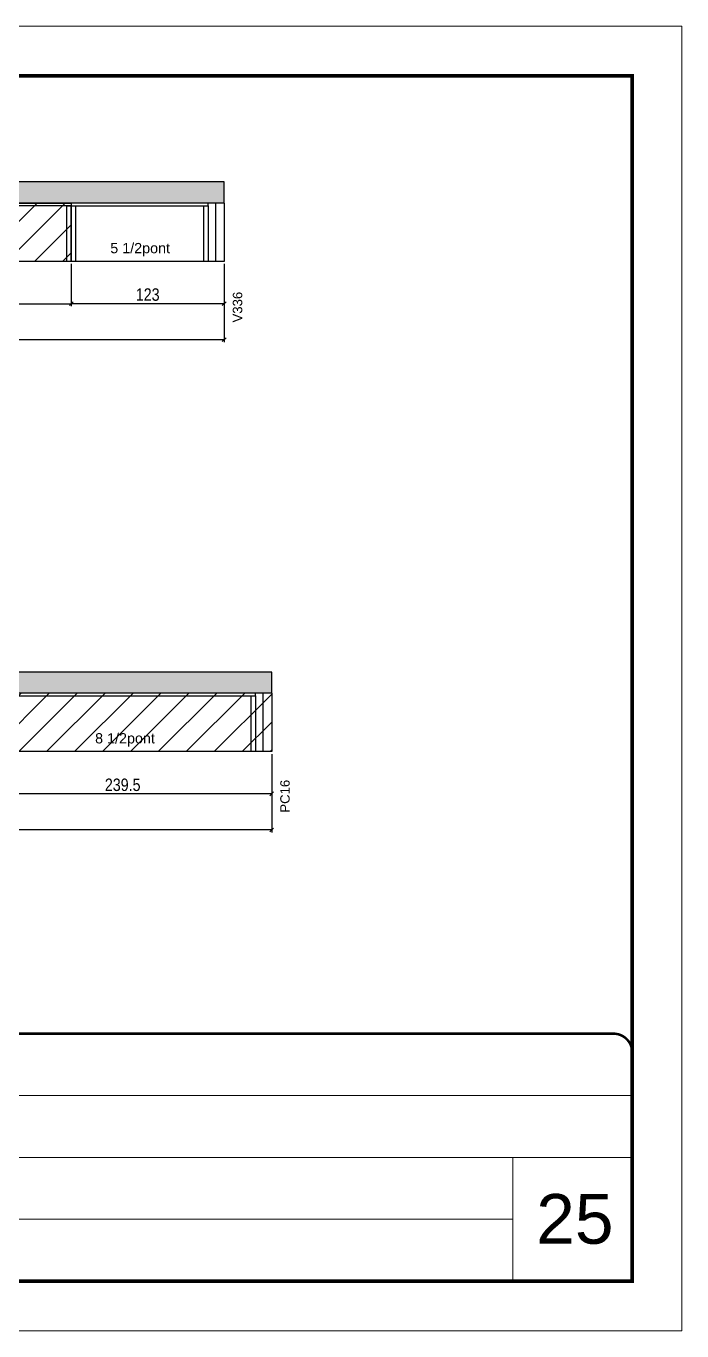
# Model space of a CAD drawing. Extents: x -3394 to 16474, y -5031 to 14397.
# Drawn here: x 5230 to 5757, y 6455 to 7505 of the extents above; entities that cross this region are included whole.
import ezdxf

# ---------------------------------------------------------------- set-up
doc = ezdxf.new("R2010")
doc.units = 0
doc.linetypes.add('CONTINUO', pattern=[0])
doc.linetypes.add('DASHED', pattern=[0.75, 0.5, -0.25])
doc.layers.get('0').update_dxf_attribs({"linetype": 'CONTINUOUS'})
doc.layers.get('Defpoints').update_dxf_attribs({"linetype": 'CONTINUOUS'})
for name, color, linetype, lineweight in [('CARIMBO', 255, 'CONTINUOUS', 9), ('Folhas', 255, 'CONTINUOUS', 9), ('REAPROVEITAMENTO', 251, 'CONTINUOUS', 9), ('SARRAFO DE PRESSAO', 251, 'DASHED', 9)]:
    doc.layers.add(name, color=color, linetype=linetype, lineweight=lineweight)
for name, color, linetype in [('COTA', 241, 'CONTINUOUS'), ('NOMENCLATURA', 7, 'CONTINUOUS'), ('Painéis', 200, 'CONTINUOUS'), ('PONTALETE', 7, 'CONTINUOUS'), ('SARR_2.2x7', 40, 'CONTINUOUS'), ('SARR_3.5x7', 81, 'CONTINUOUS')]:
    doc.layers.add(name, color=color, linetype=linetype)
doc.styles.add('ARIAL', font='arial.ttf')
doc.styles.add('COTA TECNICA', font='techl___.ttf', dxfattribs={"height": 10})
doc.dimstyles.new('PAINEL', dxfattribs={"dimtxt": 10, "dimasz": 3, "dimexe": 3, "dimexo": 3, "dimgap": 3, "dimtad": 1, "dimdec": 1, "dimzin": 12, "dimdsep": 46, "dimtxsty": 'COTA TECNICA', "dimblk1": 'OBLIQUE', "dimblk2": 'OBLIQUE', "dimsah": 1, "dimcen": 0.9, "dimclrd": 4, "dimclre": 4, "dimclrt": 240, "dimadec": 1, "dimazin": 3, "dimtfac": 1, "dimtdec": 1, "dimtmove": 0, "dimatfit": 3, "dimfxl": 1, "dimtolj": 1, "dimtzin": 12, "dimarcsym": 0})
pattern_1 = [(45, (-1585, 0), (-11.22532, 11.22532), [])]

# ---------------------------------------------------------------- blocks, each defined once
blk = doc.blocks.new('9999999999')
at = {"color": 30, "linetype": 'CONTINUO'}
for p, q in [((98564.6, 34379.6), (99584, 34379.6)), ((98564.6, 34329.8), (99488, 34329.8)), ((99584, 34329.8), (99488, 34329.8)), ((99488, 34329.8), (99488, 34230.2)), ((98564.6, 34280), (99488, 34280))]:
    blk.add_line(p, q, dxfattribs=at)
at = {"color": 30, "linetype": 'CONTINUO', "const_width": 2}
blk.add_lwpolyline([(99584, 34230.2), (99584, 34414.4, 0.414214), (99569, 34429.4), (98229, 34429.4, 0.414214), (98214, 34414.4), (98214, 34245.2, 0.414214), (98229, 34230.2), (99584, 34230.2)], format="xyb", dxfattribs=at)
at = {"layer": 'Folhas'}
blk.add_lwpolyline([(98139, 34190.2), (99624, 34190.2), (99624, 35240.2), (98139, 35240.2)], close=True, dxfattribs=at)
at = {"layer": 'Folhas', "color": 30, "const_width": 3}
blk.add_lwpolyline([(98214, 34230.2), (99584, 34230.2), (99584, 35200.2), (98214, 35200.2)], close=True, dxfattribs=at)
blk = doc.blocks.new('_Oblique')
at = {"color": 0, "linetype": 'ByBlock', "lineweight": -2}
blk.add_line((-0.5, -0.5), (0.5, 0.5), dxfattribs=at)
blk = doc.blocks.new('*D674')
at = {"layer": 'COTA', "color": 4, "linetype": 'Continuous', "lineweight": -2, "transparency": 16777216}
for p, q in [((5266.2, 7313.7), (5266.2, 7279.7)), ((5389.2, 7313.7), (5389.2, 7279.7)), ((5389.2, 7281.7), (5266.2, 7281.7))]:
    blk.add_line(p, q, dxfattribs=at)
at = {"layer": 'Defpoints', "color": 0, "linetype": 'Continuous', "transparency": 16777216}
for p in [(5266.2, 7315.7), (5389.2, 7315.7), (5266.2, 7281.7)]:
    blk.add_point(p, dxfattribs=at)
at = {"layer": 'COTA', "color": 4, "linetype": 'Continuous', "lineweight": -2, "transparency": 16777216, "xscale": 3, "yscale": 3, "zscale": 3, "rotation": 180}
blk.add_blockref('_Oblique', (5266.2, 7281.7), dxfattribs=at)
at = {"layer": 'COTA', "color": 4, "linetype": 'Continuous', "lineweight": -2, "transparency": 16777216, "xscale": 3, "yscale": 3, "zscale": 3}
blk.add_blockref('_Oblique', (5389.2, 7281.7), dxfattribs=at)
at = {"layer": 'COTA', "color": 240, "linetype": 'Continuous', "transparency": 16777216, "insert": (5327.7, 7289), "char_height": 10, "attachment_point": 5, "style": 'COTA TECNICA'}
blk.add_mtext('\\A1;123', dxfattribs=at)
blk = doc.blocks.new('*D676')
at = {"layer": 'COTA', "color": 4, "linetype": 'Continuous', "lineweight": -2, "transparency": 16777216}
for p, q in [((4778.2, 7313.7), (4778.2, 7250.7)), ((5389.2, 7313.7), (5389.2, 7250.7)), ((5389.2, 7252.7), (4778.2, 7252.7))]:
    blk.add_line(p, q, dxfattribs=at)
at = {"layer": 'Defpoints', "color": 0, "linetype": 'Continuous', "transparency": 16777216}
for p in [(4778.2, 7315.7), (5389.2, 7315.7), (4778.2, 7252.7)]:
    blk.add_point(p, dxfattribs=at)
at = {"layer": 'COTA', "color": 4, "linetype": 'Continuous', "lineweight": -2, "transparency": 16777216, "xscale": 3, "yscale": 3, "zscale": 3, "rotation": 180}
blk.add_blockref('_Oblique', (4778.2, 7252.7), dxfattribs=at)
at = {"layer": 'COTA', "color": 4, "linetype": 'Continuous', "lineweight": -2, "transparency": 16777216, "xscale": 3, "yscale": 3, "zscale": 3}
blk.add_blockref('_Oblique', (5389.2, 7252.7), dxfattribs=at)
at = {"layer": 'COTA', "color": 240, "linetype": 'Continuous', "transparency": 16777216, "insert": (5083.7, 7259.8), "char_height": 10, "attachment_point": 5, "style": 'COTA TECNICA'}
blk.add_mtext('\\A1;611', dxfattribs=at)
blk = doc.blocks.new('*D680')
at = {"layer": 'COTA', "color": 4, "linetype": 'Continuous', "lineweight": -2, "transparency": 16777216}
for p, q in [((5022.2, 7313.7), (5022.2, 7279.7)), ((5266.2, 7313.7), (5266.2, 7279.7)), ((5022.2, 7281.7), (5266.2, 7281.7))]:
    blk.add_line(p, q, dxfattribs=at)
at = {"layer": 'Defpoints', "color": 0, "linetype": 'Continuous', "transparency": 16777216}
for p in [(5022.2, 7315.7), (5266.2, 7315.7), (5266.2, 7281.7)]:
    blk.add_point(p, dxfattribs=at)
at = {"layer": 'COTA', "color": 4, "linetype": 'Continuous', "lineweight": -2, "transparency": 16777216, "xscale": 3, "yscale": 3, "zscale": 3, "rotation": 180}
blk.add_blockref('_Oblique', (5022.2, 7281.7), dxfattribs=at)
at = {"layer": 'COTA', "color": 4, "linetype": 'Continuous', "lineweight": -2, "transparency": 16777216, "xscale": 3, "yscale": 3, "zscale": 3}
blk.add_blockref('_Oblique', (5266.2, 7281.7), dxfattribs=at)
at = {"layer": 'COTA', "color": 240, "linetype": 'Continuous', "transparency": 16777216, "insert": (5144.2, 7288.8), "char_height": 10, "attachment_point": 5, "style": 'COTA TECNICA'}
blk.add_mtext('\\A1;244', dxfattribs=at)
blk = doc.blocks.new('*D687')
at = {"layer": 'COTA', "color": 4, "linetype": 'Continuous', "lineweight": -2, "transparency": 16777216}
for p, q in [((5187.9, 6919.2), (5187.9, 6885.3)), ((5427.4, 6919.2), (5427.4, 6885.3)), ((5427.4, 6887.3), (5187.9, 6887.3))]:
    blk.add_line(p, q, dxfattribs=at)
at = {"layer": 'Defpoints', "color": 0, "linetype": 'Continuous', "transparency": 16777216}
for p in [(5187.9, 6921.2), (5427.4, 6921.2), (5187.9, 6887.3)]:
    blk.add_point(p, dxfattribs=at)
at = {"layer": 'COTA', "color": 4, "linetype": 'Continuous', "lineweight": -2, "transparency": 16777216, "xscale": 3, "yscale": 3, "zscale": 3, "rotation": 180}
blk.add_blockref('_Oblique', (5187.9, 6887.3), dxfattribs=at)
at = {"layer": 'COTA', "color": 4, "linetype": 'Continuous', "lineweight": -2, "transparency": 16777216, "xscale": 3, "yscale": 3, "zscale": 3}
blk.add_blockref('_Oblique', (5427.4, 6887.3), dxfattribs=at)
at = {"layer": 'COTA', "color": 240, "linetype": 'Continuous', "transparency": 16777216, "insert": (5307.6, 6894.5), "char_height": 10, "attachment_point": 5, "style": 'COTA TECNICA'}
blk.add_mtext('\\A1;239.5', dxfattribs=at)
blk = doc.blocks.new('*D689')
at = {"layer": 'COTA', "color": 4, "linetype": 'Continuous', "lineweight": -2, "transparency": 16777216}
for p, q in [((4476.4, 6919.2), (4476.4, 6856.2)), ((5427.4, 6919.2), (5427.4, 6856.2)), ((5427.4, 6858.2), (4476.4, 6858.2))]:
    blk.add_line(p, q, dxfattribs=at)
at = {"layer": 'Defpoints', "color": 0, "linetype": 'Continuous', "transparency": 16777216}
for p in [(4476.4, 6921.2), (5427.4, 6921.2), (4476.4, 6858.2)]:
    blk.add_point(p, dxfattribs=at)
at = {"layer": 'COTA', "color": 4, "linetype": 'Continuous', "lineweight": -2, "transparency": 16777216, "xscale": 3, "yscale": 3, "zscale": 3, "rotation": 180}
blk.add_blockref('_Oblique', (4476.4, 6858.2), dxfattribs=at)
at = {"layer": 'COTA', "color": 4, "linetype": 'Continuous', "lineweight": -2, "transparency": 16777216, "xscale": 3, "yscale": 3, "zscale": 3}
blk.add_blockref('_Oblique', (5427.4, 6858.2), dxfattribs=at)
at = {"layer": 'COTA', "color": 240, "linetype": 'Continuous', "transparency": 16777216, "insert": (4951.9, 6865.4), "char_height": 10, "attachment_point": 5, "style": 'COTA TECNICA'}
blk.add_mtext('\\A1;951', dxfattribs=at)

msp = doc.modelspace()

# ---------------------------------------------------------------- hatches: boundary and pattern name
at = {"layer": 'COTA', "linetype": 'Continuous'}
h = msp.add_hatch(dxfattribs=at)
h.set_pattern_fill('AR-CONC', color=256, scale=0.05)
h.set_pattern_definition([(50, (-3042.5496, -1120.352), (9.1092334, -0.7969543), [0.9525, -10.4775]), (355, (-3042.55, -1120.352), (-1.762171, 9.552842), [0.762, -8.382029]), (100.451445, (-3041.7905, -1120.418), (7.3470624, 8.7558876), [0.8095004, -8.904512]), (46.1842, (-3042.55, -1117.812), (13.553952, -2.102116), [1.42875, -15.71625]), (96.63556, (-3041.42, -1117.987), (11.870207, 12.371306), [1.214251, -13.35678]), (351.18415, (-3042.55, -1117.812), (11.870207, 12.371306), [1.142998, -12.572987]), (21, (-3041.2796, -1118.447), (7.5807196, -5.11326), [0.9525, -10.4775]), (326, (-3041.28, -1118.447), (3.0901014, 9.209398), [0.762, -8.382]), (71.451445, (-3040.648, -1118.873), (10.670821, 4.0961384), [0.8095004, -8.904497]), (37.5, (-3042.5496, -1120.352), (0.1544302, 4.2277519), [0, -8.2804, 0, -8.509, 0, -8.41375]), (7.5, (-3042.5496, -1120.352), (3.3409831, 5.0090287), [0, -4.8514, 0, -8.0899, 0, -3.20675]), (327.5, (-3045.3817, -1120.352), (6.7795298, -0.2864372), [0, -3.175, 0, -9.906, 0, -13.1445]), (317.5, (-3046.6517, -1120.352), (7.406459, 1.2713246), [0, -4.1275, 0, -6.5786, 0, -9.3345])])
h.paths.add_polyline_path([(4778.21, 7379.71), (4778.21, 7362.71), (5389.24, 7362.71), (5389.24, 7379.71)])
h = msp.add_hatch(dxfattribs=at)
h.set_pattern_fill('AR-CONC', color=256, scale=0.05)
h.set_pattern_definition([(50, (-3344.395, -1514.824), (9.1092334, -0.7969543), [0.9525, -10.4775]), (355, (-3344.395, -1514.824), (-1.762171, 9.552842), [0.762, -8.382029]), (100.451445, (-3343.636, -1514.89), (7.3470624, 8.7558876), [0.8095004, -8.904512]), (46.1842, (-3344.395, -1512.284), (13.553952, -2.102116), [1.42875, -15.71625]), (96.63556, (-3343.266, -1512.459), (11.870207, 12.371306), [1.214251, -13.35678]), (351.18415, (-3344.395, -1512.284), (11.870207, 12.371306), [1.142998, -12.572987]), (21, (-3343.125, -1512.919), (7.5807196, -5.11326), [0.9525, -10.4775]), (326, (-3343.125, -1512.919), (3.0901014, 9.209398), [0.762, -8.382]), (71.451445, (-3342.494, -1513.345), (10.670821, 4.0961384), [0.8095004, -8.904497]), (37.5, (-3344.3953, -1514.8238), (0.1544302, 4.22775194), [0, -8.2804, 0, -8.509, 0, -8.41375]), (7.5, (-3344.3953, -1514.824), (3.3409831, 5.0090287), [0, -4.8514, 0, -8.0899, 0, -3.20675]), (327.5, (-3347.2274, -1514.824), (6.7795298, -0.2864372), [0, -3.175, 0, -9.906, 0, -13.1445]), (317.5, (-3348.4974, -1514.824), (7.406459, 1.2713246), [0, -4.1275, 0, -6.5786, 0, -9.3345])])
h.paths.add_polyline_path([(4476.37, 6985.24), (4476.37, 6968.24), (5427.4, 6968.24), (5427.4, 6985.24)])
at = {"layer": 'REAPROVEITAMENTO', "linetype": 'Continuous'}
h = msp.add_hatch(dxfattribs=at)
h.set_pattern_fill('ANSI31', color=256, scale=5)
h.set_pattern_definition(pattern_1)
h.paths.add_polyline_path([(5266.24, 7315.71), (5266.24, 7362.71), (5022.24, 7362.71), (5022.24, 7315.71)])
h = msp.add_hatch(dxfattribs=at)
h.set_pattern_fill('ANSI31', color=256, scale=5)
h.set_pattern_definition(pattern_1)
h.paths.add_polyline_path([(5427.4, 6921.24), (5427.4, 6968.24), (5187.9, 6968.24), (5187.9, 6921.24)])

# ---------------------------------------------------------------- linework, layer by layer
at = {"layer": 'COTA', "linetype": 'Continuous'}
for p, q in [((5389.24, 7379.71), (4778.21, 7379.71)), ((5389.24, 7362.71), (5389.24, 7379.71)), ((5427.4, 6985.24), (4476.37, 6985.24)), ((5427.4, 6968.24), (5427.4, 6985.24))]:
    msp.add_line(p, q, dxfattribs=at)
at = {"layer": 'Painéis', "linetype": 'Continuous'}
for p, q in [((5389.24, 7362.71), (4778.21, 7362.71)), ((5266.24, 7362.71), (5266.24, 7315.71)), ((5389.24, 7362.71), (5389.24, 7315.71)), ((5389.24, 7315.71), (4778.21, 7315.71)), ((5427.4, 6968.24), (4476.37, 6968.24)), ((5427.4, 6968.24), (5427.4, 6921.24)), ((5427.4, 6921.24), (4476.37, 6921.24))]:
    msp.add_line(p, q, dxfattribs=at)
at = {"layer": 'SARR_2.2x7', "ltscale": 25}
for p, q in [((5382.24, 7362.71), (5382.24, 7315.71)), ((5420.4, 6968.24), (5420.4, 6921.24))]:
    msp.add_line(p, q, dxfattribs=at)
msp.add_lwpolyline([(5266.24, 7360.51), (5022.24, 7360.51), (5022.24, 7362.71), (5266.24, 7362.71)], close=True, dxfattribs=at)
at = {"layer": 'SARR_2.2x7', "ltscale": 25, "elevation": 0}
for points in [[(5266.24, 7360.51), (5376.24, 7360.51), (5376.24, 7362.71), (5266.24, 7362.71)], [(5187.9, 6966.04), (5414.4, 6966.04), (5414.4, 6968.24), (5187.9, 6968.24)]]:
    msp.add_lwpolyline(points, close=True, dxfattribs=at)
at = {"layer": 'SARR_3.5x7'}
for points in [[(5266.24, 7315.71), (5262.74, 7315.71), (5262.74, 7360.51), (5266.24, 7360.51)], [(5269.74, 7315.71), (5266.24, 7315.71), (5266.24, 7360.51), (5269.74, 7360.51)]]:
    msp.add_lwpolyline(points, close=True, dxfattribs=at)
at = {"layer": 'SARR_3.5x7', "elevation": 0}
for points in [[(5376.24, 7315.71), (5372.74, 7315.71), (5372.74, 7360.51), (5376.24, 7360.51)], [(5414.4, 6921.24), (5410.9, 6921.24), (5410.9, 6966.04), (5414.4, 6966.04)]]:
    msp.add_lwpolyline(points, close=True, dxfattribs=at)

# ---------------------------------------------------------------- block references
at = {"layer": 'SARRAFO DE PRESSAO', "color": 6, "linetype": 'ByBlock'}
msp.add_blockref('9999999999', (-93866.77, -27735.1), dxfattribs=at)

# ---------------------------------------------------------------- texts
at = {"layer": 'CARIMBO', "style": 'ARIAL'}
msp.add_text('25', height=40, dxfattribs=at).set_placement((5640.07, 6525.25))
at = {"layer": 'NOMENCLATURA', "linetype": 'Continuous', "style": 'ARIAL'}
for s, p in [('V336', (5403.71, 7266.61)), ('PC16', (5441.86, 6872.14))]:
    msp.add_text(s, height=7.567, rotation=90, dxfattribs=at).set_placement(p)
at = {"layer": 'PONTALETE', "linetype": 'Continuous', "style": 'ARIAL'}
for s, p in [('5 1/2pont', (5297.62, 7322.33)), ('8 1/2pont', (5285.43, 6927.86))]:
    msp.add_text(s, height=8.25, dxfattribs=at).set_placement(p)

# ---------------------------------------------------------------- dimensions: what is measured, and where the dimension line sits
at = {"layer": 'COTA', "linetype": 'Continuous'}
for base, p1, p2, picture, middle in [((4778.21, 7252.72), (5389.24, 7315.71), (4778.21, 7315.71), '*D676', (5083.73, 7259.82)), ((5266.24, 7281.74), (5389.24, 7315.71), (5266.24, 7315.71), '*D674', (5327.74, 7288.96)), ((4476.37, 6858.25), (5427.4, 6921.24), (4476.37, 6921.24), '*D689', (4951.88, 6865.39)), ((5187.9, 6887.27), (5427.4, 6921.24), (5187.9, 6921.24), '*D687', (5307.65, 6894.52))]:
    dim = msp.add_linear_dim(base=base, p1=p1, p2=p2, angle=180, dimstyle='PAINEL', override={"dimexe": 2, "dimexo": 2, "dimgap": 2, "dimadec": 8, "dimtix": 1, "dimatfit": 2, "dimldrblk": 'Oblique'}, dxfattribs=at)
    dim.commit()
    dim.dimension.update_dxf_attribs({"geometry": picture, "text_midpoint": middle})
dim = msp.add_linear_dim(base=(5266.24, 7281.74), p1=(5022.24, 7315.71), p2=(5266.24, 7315.71), dimstyle='PAINEL', override={"dimexe": 2, "dimexo": 2, "dimgap": 2, "dimadec": 8, "dimtix": 1, "dimatfit": 2, "dimldrblk": 'Oblique'}, dxfattribs=at)
dim.commit()
dim.dimension.update_dxf_attribs({"geometry": '*D680', "text_midpoint": (5144.24, 7288.81)})

doc.saveas('drawing.dxf')
